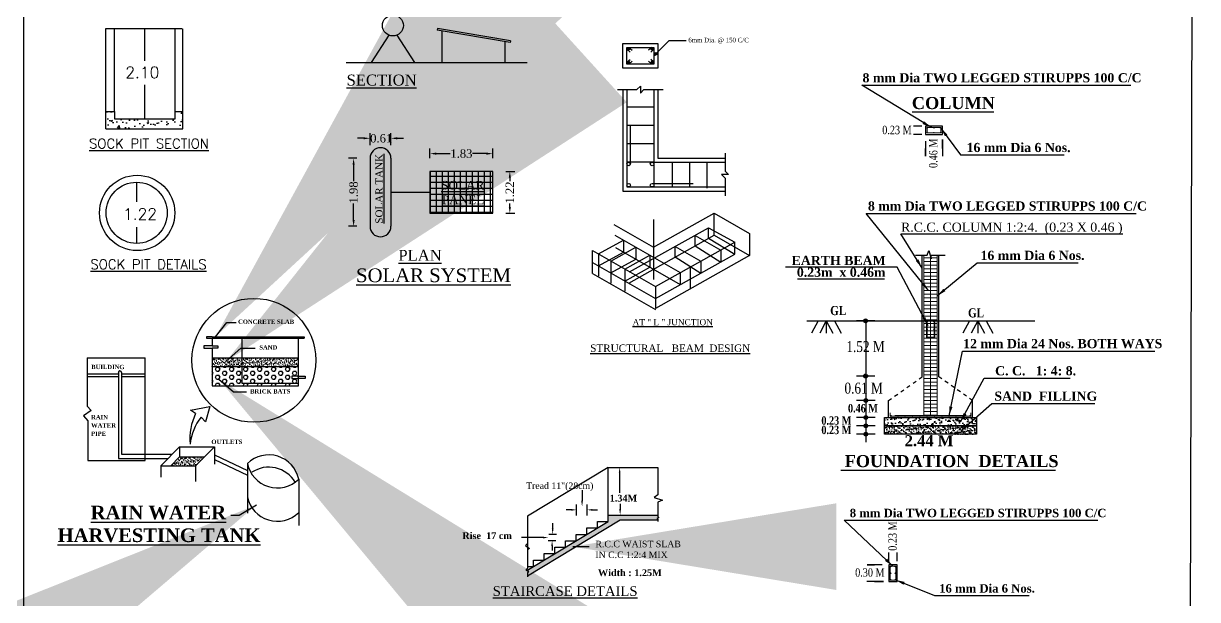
# Model space of a CAD drawing. Header units: metres. Extents: x 5 to 221, y 0 to 97.
# Drawn here: x 153.58 to 184.75, y 22.29 to 37.58 of the extents above; entities that cross this region are included whole.
import ezdxf

# ---------------------------------------------------------------- set-up
doc = ezdxf.new("R2010")
doc.units = ezdxf.units.M
doc.header["$LTSCALE"] = 0.015
doc.linetypes.add('DASHED2', pattern=[9.525, 6.35, -3.175])
doc.layers.add('FLOOR-STILT', color=7, linetype='Continuous', lineweight=50)
doc.layers.add('FLOOR01', color=7, linetype='Continuous', lineweight=50)
doc.styles.add('ROMANS', font='romans.shx')
doc.styles.get("Standard").update_dxf_attribs({"font": 'times.ttf'})
doc.styles.add('style4', font='timesbd.ttf', dxfattribs={"height": 0.25})
doc.dimstyles.new('Copy of 0.25', dxfattribs={"dimtxt": 0.3, "dimasz": 0.5, "dimexe": 0.1, "dimexo": 0.4, "dimgap": 0.09, "dimtad": 0, "dimtih": 1, "dimtoh": 1, "dimzin": 0, "dimdsep": 46, "dimtxsty": 'Standard', "dimcen": 0.09, "dimclrt": 256, "dimadec": 0, "dimazin": 0, "dimtfac": 1, "dimtofl": 0, "dimtmove": 0, "dimatfit": 0, "dimfxl": 1, "dimtolj": 1, "dimtzin": 0, "dimarcsym": 0})
doc.dimstyles.get("Standard").update_dxf_attribs({"dimtxt": 1, "dimasz": 0.25, "dimexe": 0.18, "dimexo": 0.0625, "dimgap": 0.09, "dimtad": 0, "dimzin": 0, "dimdsep": 46, "dimtxsty": 'Standard', "dimcen": 0.09, "dimsd1": 1, "dimsd2": 1, "dimadec": 0, "dimazin": 0, "dimtfac": 1, "dimtofl": 0, "dimtmove": 0, "dimatfit": 0, "dimfxl": 1, "dimtolj": 1, "dimtzin": 0, "dimarcsym": 0})

msp = doc.modelspace()

# ---------------------------------------------------------------- hatches: boundary and pattern name
h = msp.add_hatch(color=256)
edge = h.paths.add_edge_path()
edge.add_arc((169.638, 36.907), 0.0364, 0, 360)
h = msp.add_hatch(color=256)
edge = h.paths.add_edge_path()
edge.add_arc((170.283, 36.907), 0.0364, 0, 360)
msp.add_hatch(color=256).paths.add_polyline_path([(170.408, 36.766), (170.366, 36.77), (170.362, 36.812), (170.32, 36.724)])
h = msp.add_hatch(color=256)
edge = h.paths.add_edge_path()
edge.add_arc((169.638, 36.541), 0.0364, 0, 360)
h = msp.add_hatch(color=256)
edge = h.paths.add_edge_path()
edge.add_arc((170.283, 36.541), 0.0364, 0, 360)
h = msp.add_hatch()
h.set_pattern_fill('AR-CONC', color=256, scale=0.066928, style=0)
h.set_pattern_definition([(50, (109.5243, -5.28693), (0.4800505, -0.041999), [0.0501963, -0.552159]), (355, (109.5243, -5.28693), (-0.092864, 0.50343), [0.040157, -0.4417272]), (100.4514, (109.5643, -5.29043), (0.387187, 0.4614306), [0.0426603, -0.469263]), (46.1842, (109.5243, -5.15307), (0.714287, -0.110779), [0.075294, -0.8282386]), (96.6356, (109.58384, -5.1623), (0.6255545, 0.651961), [0.06399, -0.703894]), (351.1842, (109.5243, -5.1531), (0.625554, 0.651962), [0.0602355, -0.662591]), (21, (109.59124, -5.18653), (0.3995002, -0.2694663), [0.0501963, -0.552159]), (326, (109.59124, -5.18653), (0.162847, 0.485331), [0.040157, -0.4417272]), (71.4514, (109.62453, -5.209), (0.5623473, 0.2158644), [0.0426603, -0.469263]), (37.5, (109.52431, -5.28693), (0.0081384, 0.22280043), [0, -0.436373, 0, -0.4484201, 0, -0.4434005]), (7.5, (109.52431, -5.28693), (0.17606815, 0.2639733), [0, -0.2556664, 0, -0.4263337, 0, -0.1689941]), (327.5, (109.37506, -5.28693), (0.35727866, -0.0150956), [0, -0.1673209, 0, -0.5220413, 0, -0.6927086]), (317.5, (109.30814, -5.28693), (0.390317, 0.0669986), [0, -0.2175172, 0, -0.346689, 0, -0.4919235])])
h.paths.add_polyline_path([(157.808, 34.787), (157.808, 35.239), (157.607, 35.239), (157.607, 35.047), (155.999, 35.047), (155.999, 35.239), (155.764, 35.239), (155.764, 34.787)])
at = {"ltscale": 0.2}
h = msp.add_hatch(color=256, dxfattribs=at)
h.dxf.hatch_style = 1
h.paths.add_polyline_path([(177.571, 34.811, 1), (177.586, 34.811, 1)])
h = msp.add_hatch(color=256, dxfattribs=at)
h.dxf.hatch_style = 1
h.paths.add_polyline_path([(177.586, 34.681, 1), (177.571, 34.681, 1)])
h = msp.add_hatch(color=256, dxfattribs=at)
h.dxf.hatch_style = 1
h.paths.add_polyline_path([(177.748, 34.811, 1), (177.763, 34.811, 1)])
h = msp.add_hatch(color=256, dxfattribs=at)
h.dxf.hatch_style = 1
h.paths.add_polyline_path([(177.763, 34.681, 1), (177.748, 34.681, 1)])
h = msp.add_hatch(color=256, dxfattribs=at)
h.dxf.hatch_style = 1
h.paths.add_polyline_path([(177.924, 34.811, 1), (177.94, 34.811, 1)])
h = msp.add_hatch(color=256, dxfattribs=at)
h.dxf.hatch_style = 1
h.paths.add_polyline_path([(177.94, 34.681, 1), (177.924, 34.681, 1)])
h = msp.add_hatch()
h.set_pattern_fill('ANSI37', color=256, scale=1.274197, angle=45, style=0)
h.set_pattern_definition([(90, (-1719.03581, 116.66645), (-0.159274569, 3e-17), []), (180, (-1719.03581, 116.66645), (-3e-17, -0.159274569), [])])
h.paths.add_polyline_path([(164.372, 32.542), (166.04, 32.542), (166.04, 33.654), (164.372, 33.654)])
h.paths.add_polyline_path([(164.635, 33.459), (165.651, 33.459), (165.651, 32.675), (164.635, 32.675)], flags=24)
for points in [[(175.991, 29.687, -1), (175.891, 29.687, -1)], [(175.991, 28.22, -1), (175.891, 28.22, -1)], [(175.994, 27.569, -1), (175.894, 27.569, -1)], [(175.994, 27.122, -1), (175.894, 27.122, -1)], [(175.994, 26.898, -1), (175.894, 26.898, -1)], [(175.994, 26.675, -1), (175.894, 26.675, -1)]]:
    msp.add_hatch(color=256, dxfattribs=at).paths.add_polyline_path(points)
h = msp.add_hatch(color=256, dxfattribs=at)
h.dxf.hatch_style = 1
h.paths.add_polyline_path([(177.578, 29.669, 1), (177.562, 29.669, 1)])
h = msp.add_hatch(color=256, dxfattribs=at)
h.dxf.hatch_style = 1
h.paths.add_polyline_path([(177.766, 29.669, 1), (177.751, 29.669, 1)])
h = msp.add_hatch(color=256, dxfattribs=at)
h.dxf.hatch_style = 1
h.paths.add_polyline_path([(177.577, 29.463, 1), (177.561, 29.463, 1)])
h = msp.add_hatch(color=256, dxfattribs=at)
h.dxf.hatch_style = 1
h.paths.add_polyline_path([(177.766, 29.463, 1), (177.75, 29.463, 1)])
h = msp.add_hatch(color=256, dxfattribs=at)
h.dxf.hatch_style = 1
h.paths.add_polyline_path([(177.578, 29.257, 1), (177.562, 29.257, 1)])
h = msp.add_hatch(color=256, dxfattribs=at)
h.dxf.hatch_style = 1
h.paths.add_polyline_path([(177.766, 29.257, 1), (177.751, 29.257, 1)])
h = msp.add_hatch()
h.set_pattern_fill('AR-SAND', color=256, scale=0.039584, style=0)
h.set_pattern_definition([(37.5, (146.462195, 24.49269), (-0.00249355, 0.0762721), [0, -0.06016823, 0, -0.06729341, 0, -0.06432459]), (7.5, (146.4622, 24.49269), (0.0700555, 0.11171285), [0, -0.03245918, 0, -0.05423057, 0, -0.0207818]), (327.5, (146.413506, 24.49269), (0.12327132, 0.000224), [0, -0.01979218, 0, -0.07125185, 0, -0.09302325]), (317.5, (146.41351, 24.49269), (0.1189956, 0.0347422), [0, -0.0098961, 0, -0.04670955, 0, -0.0534389])])
h.paths.add_polyline_path([(158.592, 28.708), (158.592, 28.471), (160.881, 28.471), (160.881, 28.708)])
h = msp.add_hatch()
h.set_pattern_fill('AR-SAND', color=256, scale=0.494805, style=0)
h.set_pattern_definition([(37.5, (146.4622, 24.4927), (-0.03117, 0.9534), [0, -0.752103, 0, -0.841168, 0, -0.804057]), (7.5, (146.4622, 24.4927), (0.87569, 1.39641), [0, -0.40574, 0, -0.677882, 0, -0.259772]), (327.5, (145.8536, 24.4927), (1.54089, 0.0028), [0, -0.247402, 0, -0.890648, 0, -1.16279]), (317.5, (145.8536, 24.4927), (1.48745, 0.43428), [0, -0.1237, 0, -0.58387, 0, -0.667986])])
h.paths.add_polyline_path([(160.881, 28.471), (160.881, 28.708), (158.592, 28.708), (158.592, 28.471)])
h = msp.add_hatch()
h.set_pattern_fill('HEX', color=256, scale=0.494805, style=0)
h.set_pattern_definition([(0, (146.4622, 24.49269), (0, 0.1071283), [0.0618506, -0.1237011]), (120, (146.4622, 24.49269), (-0.09277585, -0.05356416), [0.0618506, -0.1237011]), (60, (146.52405, 24.49269), (-0.09277585, 0.05356416), [0.0618506, -0.1237011])])
h.paths.add_polyline_path([(158.592, 28.471), (158.592, 27.961), (160.881, 27.961), (160.881, 28.471)])
h = msp.add_hatch(dxfattribs=at)
h.set_pattern_fill('AR-CONC', color=256, scale=0.001457, style=0)
h.set_pattern_definition([(50, (-65.24066, -190.0154), (0.26550893, -0.02322901), [0.02776274, -0.3053901]), (355, (-65.24066, -190.0154), (-0.05136154, 0.2784386), [0.0222102, -0.24431209]), (100.451, (-65.21854, -190.01733), (0.21414835, 0.25520832), [0.02359468, -0.25954151]), (46.1842, (-65.24066, -189.94136), (0.39506016, -0.06127087), [0.0416441, -0.45808516]), (96.6356, (-65.20774, -189.94647), (0.3459838, 0.3605885), [0.035392, -0.38931227]), (351.184, (-65.24066, -189.94136), (0.34598434, 0.36058785), [0.0333153, -0.36646813]), (21, (-65.20365, -189.95987), (0.22095769, -0.14903783), [0.02776274, -0.3053901]), (326, (-65.20365, -189.95987), (0.0900679, 0.26842846), [0.0222102, -0.24431209]), (71.4514, (-65.18523, -189.9723), (0.31102498, 0.11939122), [0.02359468, -0.25954151]), (37.5, (-65.240665, -190.0154), (0.004501212, 0.12322726), [0, -0.24135073, 0, -0.248013784, 0, -0.24523751]), (7.5, (-65.24066, -190.0154), (0.097380405, 0.145999315), [0, -0.141404874, 0, -0.23579818, 0, -0.09346788]), (327.5, (-65.32321, -190.0154), (0.197604516, -0.00834885), [0, -0.09254246, 0, -0.288732465, 0, -0.38312577]), (317.5, (-65.36023, -190.0154), (0.21587777, 0.03705559), [0, -0.12030519, 0, -0.19174797, 0, -0.27207482])])
h.paths.add_polyline_path([(178.884, 27.122), (176.445, 27.122), (176.445, 26.898), (178.884, 26.898)])
h = msp.add_hatch(color=256, dxfattribs=at)
h.dxf.hatch_style = 1
h.paths.add_polyline_path([(176.596, 27.162, 0.405424), (176.608, 27.151), (176.608, 27.151, 0.405424), (176.62, 27.162, 1)])
h = msp.add_hatch(color=256, dxfattribs=at)
h.dxf.hatch_style = 1
h.paths.add_polyline_path([(176.789, 27.162, 0.405424), (176.8, 27.151), (176.801, 27.151, 0.405424), (176.812, 27.162, 1)])
h = msp.add_hatch(color=256, dxfattribs=at)
h.dxf.hatch_style = 1
h.paths.add_polyline_path([(176.982, 27.162, 0.405424), (176.994, 27.151), (176.994, 27.151, 0.405424), (177.006, 27.162, 1)])
h = msp.add_hatch(color=256, dxfattribs=at)
h.dxf.hatch_style = 1
h.paths.add_polyline_path([(177.176, 27.162, 0.405424), (177.187, 27.151), (177.188, 27.151, 0.405424), (177.199, 27.162, 1)])
h = msp.add_hatch(color=256, dxfattribs=at)
h.dxf.hatch_style = 1
h.paths.add_polyline_path([(177.369, 27.162, 0.405424), (177.38, 27.151), (177.381, 27.151, 0.405424), (177.392, 27.162, 1)])
h = msp.add_hatch(color=256, dxfattribs=at)
h.dxf.hatch_style = 1
h.paths.add_polyline_path([(177.562, 27.162, 0.405424), (177.574, 27.151), (177.574, 27.151, 0.405424), (177.586, 27.162, 1)])
h = msp.add_hatch(color=256, dxfattribs=at)
h.dxf.hatch_style = 1
h.paths.add_polyline_path([(177.756, 27.162, 0.405424), (177.767, 27.151), (177.768, 27.151, 0.405424), (177.779, 27.162, 1)])
h = msp.add_hatch(color=256, dxfattribs=at)
h.dxf.hatch_style = 1
h.paths.add_polyline_path([(177.949, 27.162, 0.405424), (177.96, 27.151), (177.961, 27.151, 0.405424), (177.972, 27.162, 1)])
h = msp.add_hatch(color=256, dxfattribs=at)
h.dxf.hatch_style = 1
h.paths.add_polyline_path([(178.142, 27.162, 0.405424), (178.153, 27.151), (178.154, 27.151, 0.405424), (178.165, 27.162, 1)])
h = msp.add_hatch(color=256, dxfattribs=at)
h.dxf.hatch_style = 1
h.paths.add_polyline_path([(178.334, 27.162, 0.405424), (178.346, 27.151), (178.346, 27.151, 0.405424), (178.358, 27.162, 1)])
h = msp.add_hatch(color=256, dxfattribs=at)
h.dxf.hatch_style = 1
h.paths.add_polyline_path([(178.528, 27.162, 0.405424), (178.539, 27.151), (178.54, 27.151, 0.405424), (178.551, 27.162, 1)])
h = msp.add_hatch(color=256, dxfattribs=at)
h.dxf.hatch_style = 1
h.paths.add_polyline_path([(178.71, 27.162, 0.405424), (178.721, 27.151), (178.722, 27.151, 0.405424), (178.733, 27.162, 1)])
h = msp.add_hatch(dxfattribs=at)
h.set_pattern_fill('AR-SAND', color=256, scale=0.001943)
h.set_pattern_definition([(37.5, (-1299.20465, -112.47386), (-0.0031090987, 0.0951002695), [0, -0.075021085, 0, -0.083905161, 0, -0.0802034626]), (7.5, (-1299.20465, -112.47386), (0.087349058, 0.139289776), [0, -0.040471901, 0, -0.0676176884, 0, -0.025911888]), (327.5, (-1299.26536, -112.47386), (0.1537015795, 0.0002792664), [0, -0.0246779885, 0, -0.0888407585, 0, -0.115986546]), (317.5, (-1299.26536, -112.47386), (0.148370373, 0.043318482), [0, -0.0123389942, 0, -0.058240053, 0, -0.066630569])])
h.paths.add_polyline_path([(178.884, 26.898), (176.445, 26.898), (176.445, 26.675), (178.884, 26.675)])
h = msp.add_hatch()
h.set_pattern_fill('AR-SAND', color=256, scale=0.039584, style=0)
h.set_pattern_definition([(37.5, (147.053486, 23.592146), (-0.00249355, 0.0762721), [0, -0.06016823, 0, -0.0672934, 0, -0.0643246]), (7.5, (147.05349, 23.59215), (0.0700555, 0.11171285), [0, -0.03245918, 0, -0.05423057, 0, -0.0207818]), (327.5, (147.0048, 23.592146), (0.1232713, 0.000224), [0, -0.01979218, 0, -0.07125185, 0, -0.09302325]), (317.5, (147.0048, 23.59215), (0.1189956, 0.0347422), [0, -0.0098961, 0, -0.04670955, 0, -0.0534389])])
h.paths.add_polyline_path([(157.724, 26.076), (157.492, 25.834), (158.152, 25.834), (158.39, 26.076)])
h = msp.add_hatch()
h.set_pattern_fill('AR-CONC', color=256, scale=0.02125, style=0)
h.set_pattern_definition([(50, (110.49103, 7.78781), (0.15241793, -0.01333484), [0.0159375, -0.17531266]), (355, (110.49103, 7.78781), (-0.0294847, 0.15984098), [0.01275, -0.14025013]), (100.4514, (110.50374, 7.7867), (0.12293336, 0.14650604), [0.0135448, -0.14899284]), (46.1842, (110.49103, 7.8303), (0.22678893, -0.0351728), [0.0239063, -0.262969]), (96.6356, (110.50993, 7.82738), (0.198616, 0.20700024), [0.0203172, -0.2234892]), (351.1842, (110.49103, 7.8303), (0.19861585, 0.2070004), [0.019125, -0.2103752]), (21, (110.51228, 7.81968), (0.12684287, -0.0855566), [0.0159375, -0.17531266]), (326, (110.51228, 7.81968), (0.05170456, 0.15409453), [0.01275, -0.14025013]), (71.4514, (110.52285, 7.81255), (0.17854747, 0.0685378), [0.0135448, -0.14899284]), (37.5, (110.491034, 7.78781), (0.00258397, 0.07074001), [0, -0.13855013, 0, -0.14237513, 0, -0.14078138]), (7.5, (110.491034, 7.78781), (0.05590233, 0.08381257), [0, -0.08117508, 0, -0.13536263, 0, -0.0536563]), (327.5, (110.443647, 7.78781), (0.113437373, -0.004792915), [0, -0.05312505, 0, -0.16575015, 0, -0.2199377]), (317.5, (110.4224, 7.78781), (0.12392718, 0.02127233), [0, -0.06906256, 0, -0.1100751, 0, -0.15618765])])
h.paths.add_polyline_path([(169.426, 24.399), (170.423, 24.399), (170.423, 24.431), (170.399, 24.439), (170.454, 24.462), (170.423, 24.493), (170.423, 24.527), (169.107, 24.527), (169.107, 24.357), (166.943, 23.058), (166.99, 23.044), (166.96, 22.992), (166.96, 22.92)])
h = msp.add_hatch(color=256, dxfattribs=at)
h.dxf.hatch_style = 1
h.paths.add_polyline_path([(176.608, 23.163, 1), (176.593, 23.163, 1)])
h = msp.add_hatch(color=256, dxfattribs=at)
h.dxf.hatch_style = 1
h.paths.add_polyline_path([(176.739, 23.163, 1), (176.723, 23.163, 1)])
h = msp.add_hatch(color=256, dxfattribs=at)
h.dxf.hatch_style = 1
h.paths.add_polyline_path([(176.608, 22.986, 1), (176.593, 22.986, 1)])
h = msp.add_hatch(color=256, dxfattribs=at)
h.dxf.hatch_style = 1
h.paths.add_polyline_path([(176.608, 22.81, 1), (176.593, 22.81, 1)])
h = msp.add_hatch(color=256, dxfattribs=at)
h.dxf.hatch_style = 1
h.paths.add_polyline_path([(176.739, 22.986, 1), (176.723, 22.986, 1)])
h = msp.add_hatch(color=256, dxfattribs=at)
h.dxf.hatch_style = 1
h.paths.add_polyline_path([(176.739, 22.81, 1), (176.723, 22.81, 1)])

# ---------------------------------------------------------------- linework, layer by layer
for p, q in [((153.58, 96.793), (153.58, 23.09)), ((155.764, 34.787), (155.764, 37.45)), ((155.764, 37.45), (157.794, 37.45)), ((155.999, 35.239), (155.999, 37.439)), ((156.793, 37.45), (156.793, 36.589)), ((157.607, 35.047), (157.607, 37.439)), ((157.808, 34.787), (157.808, 37.439)), ((164.572, 37.445), (164.564, 37.399)), ((166.514, 37.121), (164.572, 37.445)), ((163.285, 37.268), (162.812, 36.542)), ((163.492, 37.268), (163.965, 36.542)), ((166.506, 37.075), (164.564, 37.399)), ((164.701, 36.542), (164.701, 37.376)), ((166.369, 36.542), (166.369, 37.098)), ((166.514, 37.121), (166.506, 37.075)), ((170.726, 37.13), (170.366, 36.77)), ((170.726, 37.13), (171.177, 37.13)), ((169.609, 36.885), (169.688, 36.82)), ((169.654, 36.943), (169.743, 36.87)), ((170.267, 36.943), (170.178, 36.87)), ((170.312, 36.885), (170.234, 36.82)), ((170.362, 36.812), (170.32, 36.724)), ((170.366, 36.77), (170.362, 36.812)), ((162.152, 36.542), (166.952, 36.542)), ((163.11, 36.542), (163.666, 36.542)), ((169.609, 36.562), (169.688, 36.628)), ((169.654, 36.504), (169.743, 36.577)), ((170.267, 36.504), (170.178, 36.577)), ((170.312, 36.562), (170.234, 36.628)), ((170.32, 36.724), (170.408, 36.766)), ((170.408, 36.766), (170.366, 36.77)), ((156.803, 35.047), (156.803, 35.953)), ((169.867, 35.826), (169.961, 35.919)), ((169.961, 35.919), (169.961, 35.732)), ((169.355, 35.826), (169.867, 35.826)), ((169.495, 35.826), (169.495, 33.132)), ((169.602, 35.826), (169.602, 33.24)), ((169.961, 35.732), (170.055, 35.826)), ((170.055, 35.826), (170.567, 35.826)), ((170.32, 35.826), (170.32, 33.899)), ((170.427, 35.826), (170.427, 34.006)), ((155.764, 35.239), (155.999, 35.239)), ((155.999, 35.247), (155.999, 35.047)), ((157.607, 35.239), (157.808, 35.239)), ((170.32, 35.357), (169.602, 35.357)), ((155.999, 35.047), (157.607, 35.047)), ((155.764, 34.787), (157.808, 34.787)), ((155.791, 34.787), (157.58, 34.787)), ((162.781, 34.349), (162.781, 34.664)), ((163.337, 34.349), (163.337, 34.664)), ((170.32, 34.871), (169.602, 34.871)), ((169.698, 33.851), (169.698, 34.871)), ((162.614, 34.532), (162.447, 34.532)), ((163.503, 34.532), (163.67, 34.532)), ((170.32, 34.385), (169.602, 34.385)), ((162.433, 34.002), (162.213, 34.002)), ((162.781, 34.002), (162.781, 32.195)), ((163.337, 34.002), (163.337, 32.195)), ((164.372, 34.002), (164.372, 34.258)), ((164.538, 34.125), (164.908, 34.125)), ((165.873, 34.125), (165.503, 34.125)), ((166.04, 34.002), (166.04, 34.258)), ((170.427, 34.006), (172.209, 34.006)), ((172.209, 34.137), (172.209, 33.663)), ((162.346, 33.835), (162.346, 33.396)), ((170.32, 33.899), (169.602, 33.899)), ((170.32, 33.899), (170.32, 33.24)), ((170.32, 33.899), (172.209, 33.899)), ((170.806, 33.899), (170.806, 33.24)), ((171.264, 33.899), (171.264, 33.24)), ((171.726, 33.899), (171.726, 33.204)), ((164.372, 33.654), (164.372, 32.542)), ((166.04, 33.654), (164.372, 33.654)), ((166.04, 32.542), (166.04, 33.654)), ((166.387, 33.654), (166.628, 33.654)), ((166.494, 33.487), (166.494, 33.395)), ((172.115, 33.569), (172.209, 33.475)), ((172.302, 33.569), (172.115, 33.569)), ((172.209, 33.663), (172.302, 33.569)), ((172.209, 33.475), (172.209, 33.001)), ((156.58, 33.339), (156.58, 32.844)), ((163.337, 33.098), (164.372, 33.098)), ((169.495, 33.132), (172.209, 33.132)), ((169.602, 33.24), (172.209, 33.24)), ((170.272, 33.335), (171.362, 33.335)), ((162.346, 32.361), (162.346, 32.8)), ((166.494, 32.709), (166.494, 32.801)), ((164.372, 32.542), (166.04, 32.542)), ((166.387, 32.542), (166.628, 32.542)), ((170.312, 31.639), (171.919, 32.546)), ((171.919, 31.964), (171.919, 32.546)), ((171.919, 32.546), (172.861, 32.002)), ((156.58, 32.172), (156.58, 31.747)), ((162.433, 32.195), (162.213, 32.195)), ((169.257, 32.244), (170.312, 31.639)), ((169.675, 30.99), (171.772, 32.156)), ((170.307, 32.378), (170.307, 30.78)), ((171.772, 31.881), (171.772, 32.156)), ((171.772, 32.156), (172.469, 31.771)), ((168.85, 31.463), (169.51, 31.83)), ((169.28, 31.961), (171.018, 30.965)), ((169.51, 31.83), (169.51, 31.512)), ((169.652, 30.685), (171.919, 31.964)), ((171.411, 31.68), (171.411, 31.955)), ((171.411, 31.955), (172.095, 31.563)), ((171.772, 31.881), (172.469, 31.453)), ((171.919, 31.964), (172.861, 31.42)), ((172.861, 32.002), (172.861, 31.42)), ((168.69, 31.554), (170.359, 30.598)), ((168.69, 30.943), (168.69, 31.554)), ((168.85, 31.145), (169.51, 31.512)), ((169.179, 31.274), (169.839, 31.641)), ((169.303, 31.63), (171.018, 30.647)), ((169.839, 31.641), (169.839, 31.323)), ((170.359, 30.598), (172.469, 31.771)), ((170.882, 31.386), (170.882, 31.661)), ((170.882, 31.661), (171.565, 31.269)), ((171.411, 31.68), (172.095, 31.245)), ((172.095, 31.563), (172.095, 31.245)), ((172.469, 31.453), (172.469, 31.771)), ((168.69, 31.237), (170.359, 30.28)), ((168.85, 31.463), (168.85, 30.876)), ((169.179, 30.956), (169.839, 31.323)), ((169.179, 31.274), (169.179, 30.687)), ((169.551, 31.061), (170.211, 31.428)), ((170.211, 31.428), (170.211, 31.11)), ((170.359, 30.28), (172.469, 31.453)), ((172.861, 31.42), (170.359, 30.011)), ((170.882, 31.386), (171.565, 30.951)), ((171.565, 31.269), (171.565, 30.951)), ((168.69, 30.943), (170.359, 29.987)), ((169.551, 30.743), (170.211, 31.11)), ((169.551, 31.061), (169.551, 30.474)), ((171.018, 30.965), (171.018, 30.647)), ((171.282, 31.111), (171.282, 30.524)), ((170.359, 30.598), (170.359, 30.011)), ((158.592, 29.023), (158.367, 29.023)), ((158.367, 29.023), (158.367, 28.961)), ((158.441, 29.265), (158.441, 29.228)), ((158.592, 29.265), (158.441, 29.265)), ((158.441, 29.228), (161.032, 29.228)), ((158.592, 29.265), (160.881, 29.265)), ((158.592, 29.228), (158.592, 29.023)), ((158.592, 29.023), (158.743, 29.023)), ((158.743, 29.023), (158.743, 28.961)), ((160.881, 29.265), (161.032, 29.265)), ((160.881, 28.221), (160.881, 29.228)), ((161.032, 29.265), (161.032, 29.228)), ((155.274, 28.705), (155.274, 27.42)), ((155.274, 28.705), (156.814, 28.705)), ((156.814, 25.977), (156.814, 28.705)), ((158.367, 28.961), (158.592, 28.961)), ((158.592, 28.961), (158.592, 27.961)), ((158.743, 28.961), (158.592, 28.961)), ((158.592, 28.708), (160.881, 28.708)), ((158.592, 28.471), (160.881, 28.471)), ((156.099, 28.269), (155.274, 28.269)), ((156.099, 28.198), (155.274, 28.198)), ((156.099, 28.313), (156.099, 26.029)), ((156.185, 28.313), (156.185, 26.143)), ((156.814, 28.269), (156.185, 28.269)), ((156.814, 28.198), (156.185, 28.198)), ((160.856, 28.221), (160.705, 28.221)), ((160.705, 28.221), (160.705, 28.159)), ((160.705, 28.159), (160.856, 28.159)), ((160.856, 28.221), (161.056, 28.221)), ((161.056, 28.159), (160.856, 28.159)), ((160.881, 27.961), (160.881, 28.159)), ((161.056, 28.221), (161.056, 28.159)), ((158.592, 27.961), (160.881, 27.961)), ((155.376, 27.304), (155.171, 27.16)), ((155.171, 27.16), (155.288, 27.03)), ((155.274, 27.42), (155.376, 27.304)), ((158.017, 27.319), (158.526, 27.416)), ((158.151, 27.227), (158.017, 27.319)), ((158.297, 27.131), (158.411, 27.004)), ((158.526, 27.416), (158.411, 27.004)), ((155.288, 27.03), (155.288, 25.977)), ((157.224, 25.834), (157.724, 26.343)), ((157.724, 26.343), (157.724, 26.076)), ((157.724, 26.343), (158.652, 26.343)), ((158.152, 25.834), (158.652, 26.343)), ((158.652, 26.343), (158.652, 25.877)), ((155.288, 25.977), (156.814, 25.977)), ((156.099, 26.029), (157.416, 26.029)), ((156.185, 26.143), (157.527, 26.143)), ((157.492, 25.834), (157.724, 26.076)), ((157.724, 26.076), (158.384, 26.076)), ((158.652, 26.003), (159.528, 25.587)), ((159.528, 25.898), (159.528, 24.577)), ((157.224, 25.834), (158.152, 25.834)), ((157.224, 25.834), (157.224, 25.539)), ((158.152, 25.834), (158.152, 25.425)), ((169.107, 25.792), (166.96, 24.504)), ((169.107, 24.527), (169.107, 25.792)), ((169.107, 25.792), (170.423, 25.792)), ((169.409, 25.671), (169.409, 25.118)), ((170.423, 25.792), (170.423, 25.066)), ((160.888, 25.482), (160.888, 24.25)), ((168.412, 25.193), (168.412, 24.911)), ((170.423, 25.066), (170.33, 24.996)), ((170.33, 24.996), (170.547, 24.926)), ((168.128, 24.668), (167.99, 24.668)), ((168.266, 24.518), (168.266, 24.806)), ((168.546, 24.518), (168.546, 24.806)), ((168.683, 24.668), (168.821, 24.668)), ((169.423, 24.826), (169.423, 24.688)), ((170.547, 24.926), (170.423, 24.872)), ((170.423, 24.872), (170.423, 24.493)), ((166.943, 23.058), (169.107, 24.357)), ((166.96, 22.92), (169.426, 24.399)), ((167.631, 24.316), (167.631, 24.178)), ((168.824, 24.187), (168.824, 24.357)), ((168.824, 24.357), (169.107, 24.357)), ((169.107, 24.527), (170.423, 24.527)), ((169.107, 24.357), (169.107, 24.527)), ((169.426, 24.399), (170.423, 24.399)), ((170.454, 24.462), (170.399, 24.439)), ((170.399, 24.439), (170.423, 24.431)), ((170.423, 24.493), (170.454, 24.462)), ((170.423, 24.431), (170.423, 24.362)), ((166.96, 24.226), (166.96, 23.777)), ((168.257, 23.847), (168.257, 24.017)), ((168.54, 24.187), (168.824, 24.187)), ((168.54, 24.017), (168.54, 24.187)), ((167.376, 23.933), (166.806, 23.933)), ((166.96, 23.777), (166.907, 23.725)), ((166.907, 23.725), (167.012, 23.643)), ((167.616, 23.725), (167.616, 23.588)), ((167.974, 23.847), (168.257, 23.847)), ((167.012, 23.643), (166.96, 23.605)), ((166.96, 23.605), (166.96, 23.119)), ((167.407, 23.337), (167.407, 23.507)), ((167.407, 23.507), (167.69, 23.507)), ((167.69, 23.677), (167.974, 23.677)), ((167.69, 23.507), (167.69, 23.677)), ((166.96, 23.119), (166.915, 23.067)), ((166.96, 23.167), (167.124, 23.167)), ((167.124, 23.337), (167.407, 23.337)), ((167.124, 23.167), (167.124, 23.337)), ((166.915, 23.067), (166.99, 23.044)), ((166.99, 23.044), (166.96, 22.992)), ((166.96, 22.992), (166.96, 22.887))]:
    msp.add_line(p, q)
at = {"lineweight": -2}
msp.add_line((184.516, 0.003), (184.753, 96.793), dxfattribs=at)
at = {"ltscale": 0.2}
for p, q in [((153.58, 55.306), (153.58, 0.003)), ((175.84, 35.94), (182.986, 35.94)), ((177.178, 35.231), (179.345, 35.231)), ((177.435, 34.858), (177.21, 34.858)), ((177.435, 34.634), (177.21, 34.634)), ((177.979, 34.858), (177.532, 34.858)), ((177.532, 34.858), (177.532, 34.634)), ((177.532, 34.634), (177.979, 34.634)), ((177.979, 34.634), (177.979, 34.858)), ((177.532, 34.46), (177.532, 34.058)), ((177.979, 34.259), (177.979, 34.497)), ((177.979, 34.497), (177.979, 34.054)), ((177.532, 34.058), (177.532, 34.259)), ((178.461, 34.09), (181.209, 34.09)), ((175.955, 32.535), (183.123, 32.535)), ((176.879, 31.995), (182.771, 31.995)), ((177.576, 31.431), (177.621, 31.554)), ((177.621, 31.554), (177.684, 31.335)), ((177.263, 31.431), (177.576, 31.431)), ((177.441, 28.201), (177.441, 31.431)), ((177.684, 31.335), (177.684, 31.431)), ((177.684, 31.431), (178.05, 31.431)), ((177.888, 28.201), (177.888, 31.431)), ((178.902, 31.226), (181.581, 31.226)), ((176.777, 31.107), (173.816, 31.107)), ((174.128, 30.803), (176.443, 30.803)), ((174.382, 29.687), (180.434, 29.687)), ((174.677, 29.689), (174.501, 29.358)), ((174.896, 29.687), (174.721, 29.358)), ((174.896, 29.689), (174.896, 29.358)), ((174.896, 29.687), (175.071, 29.358)), ((175.116, 29.687), (175.291, 29.358)), ((176.189, 29.687), (175.698, 29.687)), ((175.944, 29.687), (175.944, 26.462)), ((178.701, 29.689), (178.525, 29.358)), ((178.92, 29.687), (178.745, 29.358)), ((178.92, 29.689), (178.92, 29.358)), ((178.92, 29.687), (179.095, 29.358)), ((179.14, 29.687), (179.315, 29.358)), ((178.514, 28.882), (183.62, 28.882)), ((176.189, 28.22), (175.698, 28.22)), ((179.088, 28.162), (181.37, 28.162)), ((176.192, 27.569), (175.701, 27.569)), ((176.547, 27.122), (176.547, 27.569)), ((178.782, 27.122), (178.782, 27.569)), ((179.289, 27.489), (182.028, 27.489)), ((176.192, 27.122), (175.701, 27.122)), ((176.445, 27.122), (178.884, 27.122)), ((176.445, 26.898), (176.445, 27.122)), ((178.884, 27.122), (178.884, 26.898)), ((176.192, 26.898), (175.701, 26.898)), ((176.445, 26.898), (178.884, 26.898)), ((176.445, 26.675), (176.445, 26.898)), ((178.884, 26.898), (176.445, 26.898)), ((178.884, 26.898), (178.884, 26.675)), ((176.192, 26.675), (175.701, 26.675)), ((178.884, 26.675), (176.445, 26.675)), ((175.278, 25.723), (180.985, 25.723)), ((175.367, 24.395), (182.108, 24.395)), ((167.733, 24.017), (167.528, 24.017)), ((167.719, 23.847), (167.514, 23.847)), ((176.554, 23.307), (176.554, 23.532)), ((176.777, 23.307), (176.777, 23.532)), ((176.379, 23.21), (175.978, 23.21)), ((175.978, 23.21), (176.179, 23.21)), ((176.777, 23.21), (176.554, 23.21)), ((176.554, 23.21), (176.554, 22.763)), ((176.777, 22.763), (176.777, 23.21)), ((176.416, 22.763), (175.974, 22.763)), ((176.179, 22.763), (176.416, 22.763)), ((176.554, 22.763), (176.777, 22.763)), ((177.767, 22.394), (180.28, 22.394))]:
    msp.add_line(p, q, dxfattribs=at)
at = {"lineweight": 9, "ltscale": 0.2}
for p, q in [((177.94, 34.819), (177.571, 34.819)), ((177.571, 34.819), (177.571, 34.673)), ((177.571, 34.673), (177.94, 34.673)), ((177.94, 34.673), (177.94, 34.819)), ((177.48, 31.362), (177.849, 31.362)), ((177.48, 31.265), (177.849, 31.265)), ((177.48, 31.168), (177.849, 31.168)), ((177.48, 31.07), (177.849, 31.07)), ((177.48, 30.973), (177.849, 30.973)), ((177.48, 30.876), (177.849, 30.876)), ((177.48, 30.779), (177.849, 30.779)), ((177.48, 30.682), (177.849, 30.682)), ((177.48, 30.585), (177.849, 30.585)), ((177.48, 30.487), (177.849, 30.487)), ((177.48, 30.39), (177.849, 30.39)), ((177.48, 30.293), (177.849, 30.293)), ((177.48, 30.196), (177.849, 30.196)), ((177.48, 30.099), (177.849, 30.099)), ((177.48, 30.002), (177.849, 30.002)), ((177.48, 29.904), (177.849, 29.904)), ((177.48, 29.807), (177.849, 29.807)), ((177.48, 29.71), (177.849, 29.71)), ((177.48, 29.613), (177.849, 29.613)), ((177.48, 29.516), (177.849, 29.516)), ((177.48, 29.419), (177.849, 29.419)), ((177.48, 29.322), (177.849, 29.322)), ((177.48, 29.224), (177.849, 29.224)), ((177.48, 29.127), (177.849, 29.127)), ((177.48, 29.03), (177.849, 29.03)), ((177.48, 28.933), (177.849, 28.933)), ((177.48, 28.836), (177.849, 28.836)), ((177.48, 28.739), (177.849, 28.739)), ((177.48, 28.641), (177.849, 28.641)), ((177.48, 28.544), (177.849, 28.544)), ((177.48, 28.447), (177.849, 28.447)), ((177.48, 28.35), (177.849, 28.35)), ((177.48, 28.253), (177.849, 28.253)), ((177.48, 28.156), (177.849, 28.156)), ((177.48, 28.058), (177.849, 28.058)), ((177.48, 27.961), (177.849, 27.961)), ((177.48, 27.864), (177.849, 27.864)), ((177.48, 27.767), (177.849, 27.767)), ((177.48, 27.67), (177.849, 27.67)), ((177.48, 27.573), (177.849, 27.573)), ((177.48, 27.476), (177.849, 27.476)), ((177.48, 27.378), (177.849, 27.378)), ((177.48, 27.281), (177.849, 27.281)), ((177.48, 27.184), (177.849, 27.184)), ((176.739, 23.171), (176.593, 23.171)), ((176.593, 23.171), (176.593, 22.802)), ((176.739, 22.802), (176.739, 23.171)), ((176.593, 22.802), (176.739, 22.802))]:
    msp.add_line(p, q, dxfattribs=at)
at = {"lineweight": 15, "ltscale": 0.2}
for p, q in [((177.489, 31.431), (177.489, 27.174)), ((177.665, 27.174), (177.665, 31.403)), ((177.839, 31.431), (177.839, 27.174)), ((176.72, 27.174), (177.489, 27.174)), ((178.609, 27.174), (177.839, 27.174))]:
    msp.add_line(p, q, dxfattribs=at)
at = {"linetype": 'DASHED2', "ltscale": 0.2}
for p, q in [((176.547, 27.569), (177.441, 28.201)), ((178.782, 27.569), (177.888, 28.201))]:
    msp.add_line(p, q, dxfattribs=at)
at = {"lineweight": 13, "ltscale": 0.2}
for p, q in [((176.596, 27.151), (176.596, 27.244)), ((176.596, 27.151), (178.733, 27.151)), ((178.733, 27.151), (178.733, 27.244))]:
    msp.add_line(p, q, dxfattribs=at)
at = {"ltscale": 0.25}
msp.add_line((158.652, 26.129), (159.528, 25.713), dxfattribs=at)
for points in [[(169.495, 37.051), (170.427, 37.051), (170.427, 36.397), (169.495, 36.397)], [(169.602, 36.943), (170.32, 36.943), (170.32, 36.504), (169.602, 36.504)]]:
    msp.add_lwpolyline(points, close=True)
at = {"ltscale": 0.2}
for points in [[(177.776, 29.687), (177.553, 29.687), (177.553, 29.24), (177.776, 29.24)], [(177.766, 29.677), (177.562, 29.677), (177.562, 29.249), (177.766, 29.249)]]:
    msp.add_lwpolyline(points, close=True, dxfattribs=at)
for centre, radius in [((163.388, 37.526), 0.278), ((169.638, 36.907), 0.0364), ((170.283, 36.907), 0.0364), ((169.638, 36.541), 0.0364), ((170.283, 36.541), 0.0364), ((169.65, 33.851), 0.0479), ((170.272, 33.851), 0.0479), ((156.599, 32.551), 1), ((156.585, 32.554), 0.812), ((169.65, 33.288), 0.0479), ((170.272, 33.288), 0.0479), ((159.699, 28.638), 1.645)]:
    msp.add_circle(centre, radius)
for centre, radius in [((177.579, 34.811), 0.00777), ((177.579, 34.681), 0.00777), ((177.755, 34.811), 0.00777), ((177.755, 34.681), 0.00777), ((177.932, 34.811), 0.00777), ((177.932, 34.681), 0.00777), ((175.941, 29.687), 0.05), ((177.57, 29.669), 0.00777), ((177.759, 29.669), 0.00777), ((177.569, 29.463), 0.00777), ((177.758, 29.463), 0.00777), ((177.57, 29.257), 0.00777), ((177.759, 29.257), 0.00777), ((175.941, 28.22), 0.05), ((175.944, 27.569), 0.05), ((175.944, 27.122), 0.05), ((176.607, 27.162), 0.0117), ((176.801, 27.162), 0.0117), ((176.994, 27.162), 0.0117), ((177.187, 27.162), 0.0117), ((177.381, 27.162), 0.0117), ((177.574, 27.162), 0.0117), ((177.767, 27.162), 0.0117), ((177.961, 27.162), 0.0117), ((178.153, 27.162), 0.0117), ((178.346, 27.162), 0.0117), ((178.539, 27.162), 0.0117), ((178.721, 27.162), 0.0117), ((175.944, 26.898), 0.05), ((175.944, 26.675), 0.05), ((176.601, 23.163), 0.00777), ((176.731, 23.163), 0.00777), ((176.601, 22.986), 0.00777), ((176.601, 22.81), 0.00777), ((176.731, 22.986), 0.00777), ((176.731, 22.81), 0.00777)]:
    msp.add_circle(centre, radius, dxfattribs=at)
for centre, radius, start, end in [((163.059, 34.002), 0.278, 0, 180), ((163.059, 32.195), 0.278, 180, 0), ((156.142, 28.313), 0.0433, 0, 180), ((159.63, 26.536), 1.633, 154.9588, 184.3272), ((159.432, 26.246), 1.44, 142.066, 173.3519), ((160.094, 25.316), 0.812, 11.7931, 134.2358), ((160.322, 26.064), 0.812, 191.7931, 314.2358), ((160.094, 24.99), 0.812, 30.5613, 123.6646), ((160.322, 25.176), 0.812, 191.7931, 314.2358)]:
    msp.add_arc(centre, radius, start, end)
for points in [[(162.614, 34.559), (162.614, 34.504), (162.781, 34.532)], [(163.503, 34.559), (163.503, 34.504), (163.337, 34.532)], [(162.318, 33.835), (162.374, 33.835), (162.346, 34.002)], [(164.538, 34.152), (164.538, 34.097), (164.372, 34.125)], [(165.873, 34.152), (165.873, 34.097), (166.04, 34.125)], [(166.466, 33.487), (166.522, 33.487), (166.494, 33.654)], [(166.466, 32.709), (166.522, 32.709), (166.494, 32.542)], [(162.318, 32.361), (162.374, 32.361), (162.346, 32.195)], [(169.386, 25.654), (169.432, 25.654), (169.409, 25.792)], [(168.128, 24.691), (168.128, 24.645), (168.266, 24.668)], [(168.435, 24.911), (168.39, 24.911), (168.412, 24.75)], [(168.683, 24.691), (168.683, 24.645), (168.546, 24.668)], [(169.446, 24.688), (169.4, 24.688), (169.423, 24.527)], [(167.654, 24.178), (167.608, 24.178), (167.631, 24.017)], [(167.376, 23.956), (167.376, 23.91), (167.514, 23.933)], [(167.593, 23.709), (167.639, 23.709), (167.616, 23.847)], [(168.301, 23.715), (168.301, 23.669), (168.164, 23.692)]]:
    msp.add_solid(points)
at = {"layer": 'FLOOR-STILT', "color": 175, "lineweight": 30}
msp.add_lwpolyline([(160.881, 29.228), (159.381, 29.228), (159.381, 28.028), (160.881, 28.028)], close=True, dxfattribs=at)
at = {"layer": 'FLOOR01', "color": 193, "lineweight": 30}
msp.add_line((166.96, 24.504), (166.96, 23.167), dxfattribs=at)
at = {"layer": 'FLOOR01', "color": 190, "lineweight": 30}
msp.add_line((168.257, 24.017), (168.54, 24.017), dxfattribs=at)
at = {"layer": 'FLOOR01', "color": 192, "lineweight": 30}
msp.add_line((167.974, 23.677), (167.974, 23.847), dxfattribs=at)

# ---------------------------------------------------------------- texts
at = {"lineweight": -2}
for s, height, p in [('6mm Dia. @ 150 C/C', 0.11969, (171.233, 37.08)), ('%%USECTION', 0.2915, (162.16, 35.932)), ('0.61', 0.2224, (162.785, 34.421)), ('1.83', 0.2224, (164.913, 34.016)), ('%%USOLAR', 0.2317, (164.671, 33.169)), ('%%UPANEL', 0.2317, (164.687, 32.783)), ('%%UPLAN', 0.2915, (163.534, 31.279)), ('%%USOLAR SYSTEM', 0.36432, (162.41, 30.713)), ('%%UAT " L " JUNCTION', 0.16322, (169.754, 29.568)), ('%%USTRUCTURAL   BEAM  DESIGN', 0.19586, (168.628, 28.862)), ('Tread 11"(28cm)', 0.17215, (166.925, 25.223)), ('R.C.C WAIST SLAB', 0.17215, (168.766, 23.676)), ('IN C.C 1:2:4 MIX', 0.17215, (168.764, 23.389)), ('%%USTAIRCASE DETAILS', 0.25823, (166.039, 22.383))]:
    msp.add_text(s, height=height, dxfattribs=at).set_placement(p)
for s, height, style, p in [('2.10', 0.3012, 'ROMANS', (156.284, 36.129)), ('1.22', 0.3012, 'ROMANS', (156.223, 32.37)), ('CONCRETE SLAB ', 0.11425, 'style4', (159.278, 29.605)), ('SAND', 0.1142, 'style4', (159.844, 28.923)), ('BUILDING', 0.1142, 'style4', (155.38, 28.404)), ('BRICK BATS', 0.1142, 'style4', (159.597, 27.757)), ('RAIN ', 0.1142, 'style4', (155.376, 27.073)), ('WATER ', 0.1142, 'style4', (155.376, 26.853)), ('PIPE', 0.1142, 'style4', (155.376, 26.633)), ('OUTLETS', 0.1142, 'style4', (158.57, 26.416))]:
    msp.add_text(s, height=height, dxfattribs=dict(style=style)).set_placement(p)
at = {"ltscale": 0.2, "style": 'style4'}
for s, height, p in [('                                             8 mm Dia TWO LEGGED STIRUPPS 100 C/C', 0.24289, (171.731, 36.017)), ('COLUMN', 0.3206, (177.168, 35.308)), ('                                             16 mm Dia 6 Nos.', 0.24289, (174.494, 34.167)), ('                                             8 mm Dia TWO LEGGED STIRUPPS 100 C/C', 0.24289, (171.875, 32.613)), ('                                             16 mm Dia 6 Nos.', 0.24289, (174.864, 31.303)), ('                                            EARTH BEAM', 0.24289, (169.94, 31.167)), ('0.23m  x 0.46m', 0.24289, (174.115, 30.855)), ('                                             12 mm Dia 24 Nos. BOTH WAYS', 0.24289, (174.403, 28.96)), ('                                                C. C.   1: 4: 8.', 0.24289, (174.976, 28.239)), ('SAND  FILLING', 0.24289, (179.359, 27.566)), ('1.34M', 0.1793, (169.145, 24.888)), ('                                             8 mm Dia TWO LEGGED STIRUPPS 100 C/C', 0.22346, (171.722, 24.473)), ('Rise  17 cm', 0.17934, (165.232, 23.894)), ('Width : 1.25M', 0.17934, (168.833, 22.91)), ('                                             16 mm Dia 6 Nos.', 0.22346, (174.096, 22.472))]:
    msp.add_text(s, height=height, dxfattribs=at).set_placement(p)
at = {"ltscale": 0.2, "width": 0.8}
for s, height, p in [('0.23 M', 0.2235, (176.382, 34.641)), ('1.52 M', 0.2915, (175.429, 28.858)), ('0.61 M', 0.2915, (175.379, 27.754)), ('0.30 M', 0.2235, (175.663, 22.895))]:
    msp.add_text(s, height=height, dxfattribs=at).set_placement(p)
at = {"lineweight": -2}
for s, height, style, p in [('%%USOCK PIT SECTION', 0.257, 'ROMANS', (155.321, 34.263)), ('%%USOCK PIT DETAILS', 0.257, 'ROMANS', (155.358, 31.057)), ('%%URAIN WATER', 0.3615, 'style4', (155.365, 24.417)), ('%%UHARVESTING TANK', 0.3615, 'style4', (154.487, 23.814))]:
    msp.add_text(s, height=height, dxfattribs=dict(at, style=style)).set_placement(p)
at = {"ltscale": 0.2, "width": 0.8}
for s, p in [('0.46 M', (177.847, 33.744)), ('0.23 M', (176.767, 23.582))]:
    msp.add_text(s, height=0.2235, rotation=90, dxfattribs=at).set_placement(p)
at = {"lineweight": -2}
for s, height, p in [('%%USOLAR TANK', 0.1943, (163.12, 32.266)), ('1.98', 0.2224, (162.455, 32.801)), ('1.22', 0.2224, (166.603, 32.798))]:
    msp.add_text(s, height=height, rotation=90, dxfattribs=at).set_placement(p)
at = {"ltscale": 0.2}
msp.add_text('                                 R.C.C. COLUMN 1:2:4.  (0.23 X 0.46 )', height=0.24289, dxfattribs=at).set_placement((173.855, 32.051))
at = {"ltscale": 0.2, "style": 'style4', "width": 0.8}
for s, height, p in [('GL', 0.2429, (175, 29.838)), ('GL', 0.2429, (178.661, 29.777)), ('.', 0.243, (175.905, 29.668)), ('.', 0.243, (175.905, 28.201)), ('0.46 M', 0.2235, (175.472, 27.254)), ('.', 0.243, (175.908, 27.55)), ('.', 0.243, (175.908, 27.531)), ('0.23 M', 0.2235, (174.766, 26.928)), ('.', 0.243, (175.908, 27.103)), ('0.23 M', 0.2235, (174.766, 26.678)), ('.', 0.243, (175.908, 26.88)), ('.', 0.243, (175.908, 26.656))]:
    msp.add_text(s, height=height, dxfattribs=at).set_placement(p)
at = {"linetype": 'DASHED2', "ltscale": 0.2, "style": 'style4'}
for s, height, p in [('2.44 M', 0.2915, (176.977, 26.358)), ('FOUNDATION  DETAILS', 0.32062, (175.385, 25.803))]:
    msp.add_text(s, height=height, dxfattribs=at).set_placement(p)

# ---------------------------------------------------------------- leaders
at = {"ltscale": 0.2}
for points in [[(177.686, 34.819), (175.84, 35.94)], [(177.932, 34.811), (178.461, 34.09)], [(177.61, 30.487), (175.955, 32.535)], [(177.441, 31.083), (176.879, 31.995)], [(177.839, 30.346), (178.902, 31.226)], [(177.605, 29.549), (176.777, 31.107)], [(178.156, 27.162), (178.514, 28.882)], [(178.462, 27.001), (179.088, 28.162)], [(178.472, 26.769), (179.289, 27.489)], [(176.666, 23.171), (175.367, 24.395)], [(176.731, 22.81), (177.767, 22.394)]]:
    msp.add_leader(points, dimstyle='Copy of 0.25', override={"dimscale": 1, "dimtxt": 0.25, "dimasz": 0.25, "dimgap": 0.09, "dimtad": 0, "dimtfillclr": 256}, dxfattribs=at)
for points, override in [([(158.681, 29.265), (158.977, 29.644), (159.23, 29.644)], {"dimscale": 50, "dimgap": 0.09, "dimtad": 0}), ([(158.961, 28.611), (159.35, 28.964), (159.734, 28.964)], {"dimscale": 50, "dimgap": 0.09, "dimtad": 0}), ([(158.77, 28.135), (159.153, 27.803), (159.504, 27.803)], {"dimscale": 50, "dimgap": 0.09, "dimtad": 0}), ([(159.763, 24.797), (159.307, 24.522), (159.09, 24.522)], {"dimscale": 50, "dimgap": 0.09, "dimtad": 0}), ([(168.164, 23.692), (168.598, 23.692)], {"dimscale": 35, "dimasz": 0.2, "dimexe": 0.2, "dimexo": 0.1, "dimgap": 0.1, "dimtih": 0, "dimdec": 1, "dimcen": 0.1})]:
    msp.add_leader(points, dimstyle='Standard', override=override)

doc.saveas('drawing.dxf')
